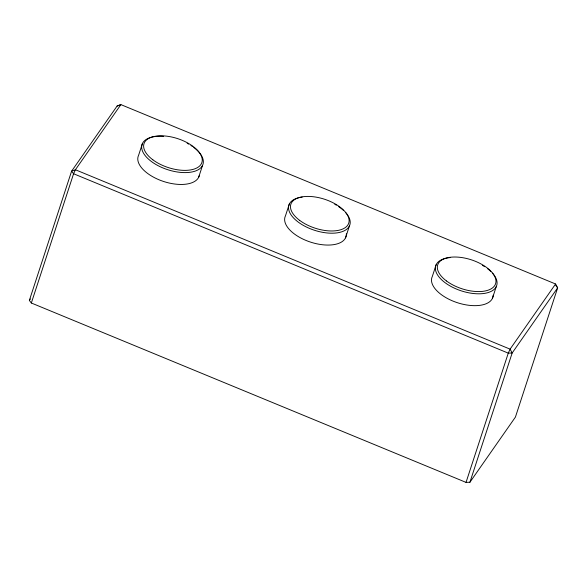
<?xml version="1.0" encoding="UTF-8"?>
<svg xmlns="http://www.w3.org/2000/svg" width="587" height="587" viewBox="0 0 587 587"><rect width="100%" height="100%" fill="white"/><g stroke="black" fill="none" stroke-linecap="round" stroke-linejoin="round"><path stroke-width="0.88" d="M29.35 300.434L71.592 171.184L117.084 106.049L120.885 104.611L555.581 283.998L557.65 287.857L515.408 417.108L469.916 482.243L466.034 482.389L31.338 303.002L29.35 300.434L30.399 298.937M31.338 303.002L73.588 173.752L75.393 169.76L120.885 104.611L117.084 106.049M142.48 143.404L138.605 155.262A32.043 16.025 18.1 0 0 163.091 181.31A32.043 16.025 18.1 0 0 199.242 175.704M198.663 177.274L202.537 165.417M289.332 204.005L285.458 215.862A32.043 16.025 18.1 0 0 312.35 242.673A32.043 16.025 18.1 0 0 346.337 233.758M345.516 237.882L349.397 226.024M436.192 264.612L432.318 276.462A32.043 16.025 18.1 0 0 458.403 303.031A32.043 16.025 18.1 0 0 493.197 295.224M492.376 298.482L496.25 286.625M466.034 482.389L508.276 353.139L510.103 349.148L75.4 169.746L71.592 171.184L73.588 173.752L508.276 353.139L512.165 352.992L557.65 287.857L556.16 285.935M469.916 482.243L512.165 352.992L510.096 349.133L555.581 283.998L555.662 285.289M193.688 147.374A32.043 16.025 18.1 0 1 190.936 172.16A32.043 16.025 18.1 0 1 144.93 155.291A32.043 16.025 18.1 0 1 163.663 136.36M187.158 143.272A32.043 16.025 18.1 0 1 188.706 144.116M190.944 145.473A32.043 16.025 18.1 0 1 192.353 146.412M345.633 212.553A32.043 16.025 18.1 0 1 335.889 233.01A32.043 16.025 18.1 0 1 293.507 217.916A32.043 16.025 18.1 0 1 302.202 197.093M334.795 204.291A32.043 16.025 18.1 0 1 336.322 205.164M338.516 206.543A32.043 16.025 18.1 0 1 343.292 210.227M492.493 273.16A32.043 16.025 18.1 0 1 482.419 293.647A32.043 16.025 18.1 0 1 439.949 278.077A32.043 16.025 18.1 0 1 450.024 257.59M482.419 265.324A32.043 16.025 18.1 0 1 484.657 266.681M487.401 268.575A32.043 16.025 18.1 0 1 490.776 271.407M152.818 159.781A30.443 15.218 18.1 0 0 201.466 163.553A30.443 15.218 18.1 0 0 164.536 135.949A30.443 15.218 18.1 0 0 152.818 159.781M299.671 220.382A30.443 15.218 18.1 0 0 348.326 224.153A30.443 15.218 18.1 0 0 311.389 196.55A30.443 15.218 18.1 0 0 299.671 220.382M446.531 280.99A30.443 15.218 18.1 0 0 495.179 284.754A30.443 15.218 18.1 0 0 458.249 257.15A30.443 15.218 18.1 0 0 446.531 280.99"/></g></svg>
